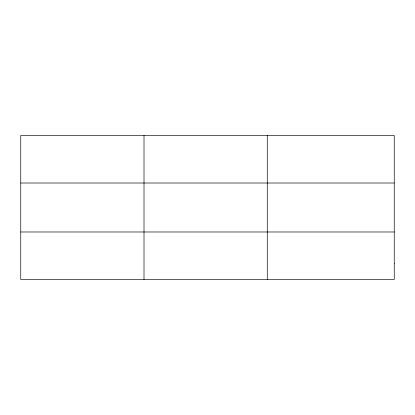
<?xml version="1.0" encoding="UTF-8"?>
<svg xmlns="http://www.w3.org/2000/svg" width="415" height="415" viewBox="0 0 415 415"><rect width="100%" height="100%" fill="white"/><g stroke="black" fill="none" stroke-linecap="round" stroke-linejoin="round"><path stroke-width="0.62" d="M144.005 279.513L144.005 135.487M267.26 279.513L267.26 135.487M20.75 183.015L394.25 183.015M20.75 231.985L394.25 231.985M394.25 263.67L394.25 279.513L20.75 279.513L20.75 135.487L394.25 135.487L394.25 263.67"/></g></svg>
